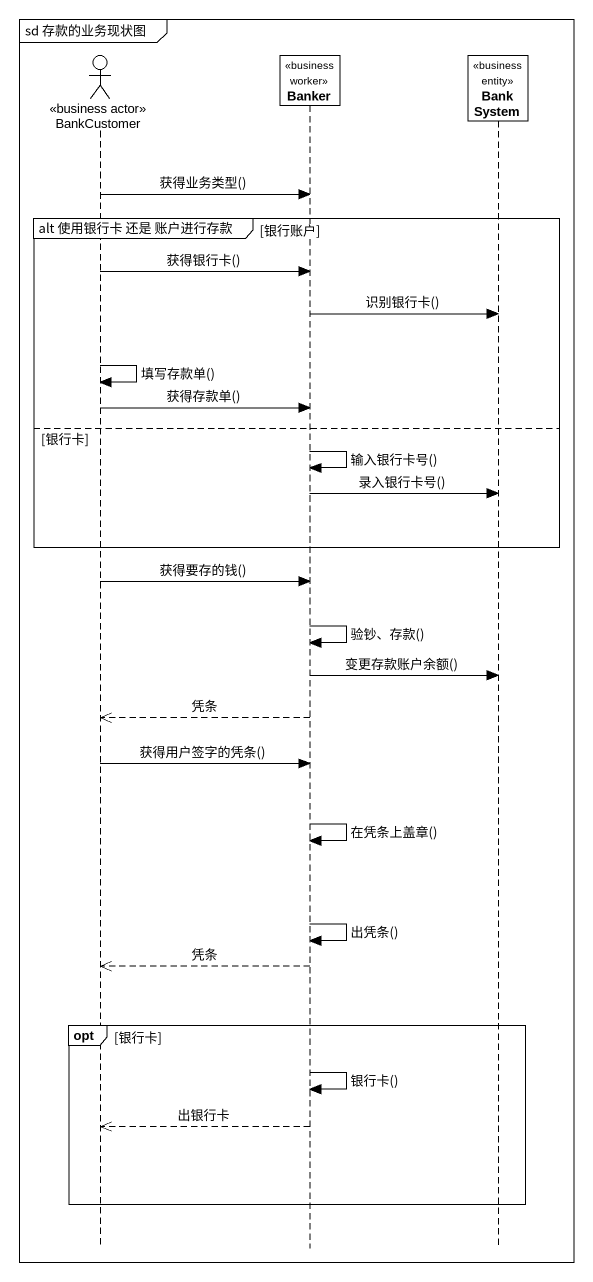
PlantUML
@startuml
mainframe sd 存款的业务现状图
hide footbox
actor BankCustomer <<business actor>>
participant Banker <<business worker>>
participant BankSystem <<business entity>>

BankCustomer -> Banker : 获得业务类型()
group alt 使用银行卡 还是 账户进行存款 [银行账户]
  BankCustomer -> Banker : 获得银行卡()
  Banker -> BankSystem : 识别银行卡()
  BankCustomer -> BankCustomer : 填写存款单()
  BankCustomer -> Banker : 获得存款单()
else 银行卡
  Banker -> Banker : 输入银行卡号()
  Banker -> BankSystem : 录入银行卡号()
end
BankCustomer -> Banker : 获得要存的钱()
Banker -> Banker : 验钞、存款()
Banker -> BankSystem : 变更存款账户余额()
Banker -->> BankCustomer : 凭条
BankCustomer -> Banker : 获得用户签字的凭条()
Banker -> Banker : 在凭条上盖章()
Banker -> Banker : 出凭条()
Banker -->> BankCustomer : 凭条
opt 银行卡
  Banker -> Banker : 银行卡()
  Banker -->> BankCustomer : 出银行卡
end
@enduml
